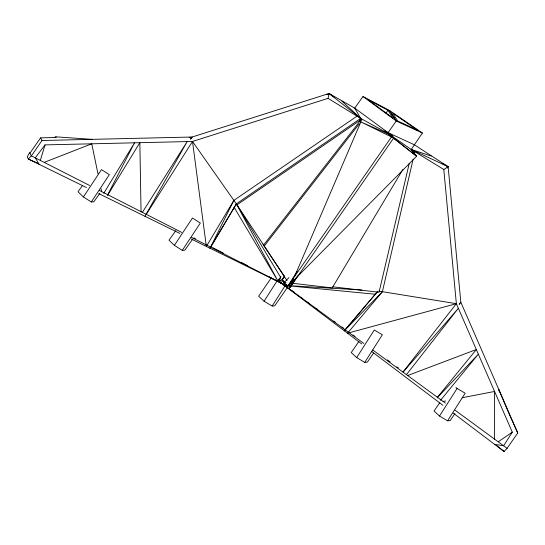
<?xml version="1.0" encoding="UTF-8"?>
<svg xmlns="http://www.w3.org/2000/svg" width="545" height="545" viewBox="0 0 545 545"><rect width="100%" height="100%" fill="white"/><g stroke="black" fill="none" stroke-linecap="round" stroke-linejoin="round"><path stroke-width="0.82" d="M39.145 164.345L35.275 157.784L45.024 144.895L192.501 141.462L328.076 98.359L329.064 93.488L354.734 108.108L392.196 135.698L393.654 138.055L289.77 287.746L289.599 284.231M392.141 136.243L411.182 149.453L443.794 169.502L456.356 303.674L347.512 333.213L382.399 291.698L413.137 159.167M414.289 154.201L414.868 151.714M409.309 163.159L379.041 292.277L332.838 286.834M40.371 160.291L45.024 144.895M359.346 121.542L360.688 118.408L354.734 108.108L363.011 96.513L389.586 110.506L422.395 133.021L411.182 149.453L413.26 152.035M293.673 278.638L289.77 287.746L297.836 275.777M294.675 276.301L360.865 121.923L360.688 118.408L341.933 101.132M291.786 283.952L290.792 286.268L289.402 284.177M359.291 121.501L360.688 118.408L329.064 93.488L192.133 137.02L42.02 140.515L31.372 155.87L28.34 159.045L86.437 187.562M453.147 413.035L504.07 451.512L507.095 448.337L517.75 432.982L460.818 302.203L448.133 166.695L414.268 144.711L384.825 131.168L385.077 131.788L360.688 118.408L236.339 203.891L210.002 248.22L233.873 200.383L357.009 116.146M107.515 195.103L134.533 142.81L103.768 193.264M144.99 216.304L187.18 141.584L142.443 212.25M210.002 248.22L236.339 203.891L192.501 141.462L146.346 214.171M402.803 169.57L332.198 287.93L292.679 283.271M233.873 200.383L206.351 246.429L192.501 141.462M107.678 195.185L139.854 142.688L141.046 211.862M447.254 168.126L448.133 166.695L442.172 163.527M297.127 271.362L287.685 286.459L282.228 279.701L278.011 280.695L361.676 343.915M284.49 276.104L282.228 279.701L284.313 282.29L285.975 282.48M378.734 291.098L456.356 303.674L512.286 432.151L503.662 445.742L494.567 444.332M287.699 287.004L274.755 305.793L272.159 306.038L264.1 301.249L277.187 280.723M272.159 306.038L285.246 285.512M356.696 357.595L374.286 329.991L382.345 334.78L364.748 362.384L356.696 357.595L351.232 352.56L358.903 341.429M454.952 413.621L450.156 420.583L447.561 420.822L439.508 416.033L457.098 388.435L455.893 387.461M447.561 420.822L465.157 393.224L457.098 388.435M83.412 196.956L101.472 169.631L109.354 174.645L91.301 201.97L83.412 196.956L78.01 191.792L82.438 185.6M174.393 245.352L192.446 218.034L200.335 223.048L182.275 250.366L174.393 245.352L168.984 240.195L175.872 230.555M271.103 278.12L258.637 296.214L264.1 301.249M284.654 276.199L282.228 279.701L284.674 276.267M373.577 353.092L367.344 362.139L364.748 362.384M439.795 402.653L434.045 411.005L439.508 416.033M29.914 153.213L40.568 137.858L56.169 137.497L55.801 136.829L54.323 137.647M390.131 134.847L384.825 131.168L391.562 136.768L287.685 286.459L416.632 156.211L411.182 149.453L431.238 156.034M382.399 291.698L344.297 330.781L377.542 291.643M386.058 112.992L387.972 110.247L368.147 99.803L393.013 118.122L387.972 110.247M388.067 132.66L396.256 120.997L389.437 110.431L396.338 121.038L422.395 133.021M190.675 139.091L192.133 137.02L190.573 139.009M99.687 193.564L93.788 201.82L91.301 201.97M192.63 239.207L184.762 250.223L182.275 250.366M459.319 304.26L460.818 302.203L459.21 304.185M363.842 343.473L278.011 280.695L280.995 276.628M263.562 245.08L360.763 120.104M287.072 280.661L264.161 246.102L359.271 123.81M403.041 371.976L456.356 303.674M406.481 374.579L458.372 308.307L403.137 372.078M437.608 397.026L476.323 349.536L407.292 375.682M440.489 400.309L478.34 354.175L437.192 397.816M344.297 330.781L377.46 291.623M327.906 94.701L329.064 93.488L333.806 96.928M284.313 282.29L288.932 277.616M294.545 292.672L278.011 280.695L280.43 278.304M360.586 119.914L236.932 204.906L236.339 203.891L284.66 276.778M498.655 441.518L512.286 432.151M443.794 169.502L448.133 166.695L411.182 149.453M326.959 94.653L329.064 93.488M44.642 162.199L91.744 143.805L97.964 173.78M191.2 238.989L285.376 285.226L286.786 284.892M443.044 401.454L445.538 400.97M462.153 397.741L494.567 391.453L494.567 439.297M189.122 137.572L190.627 137.292M90.375 139.438L92.057 139.35L55.801 136.829M361.941 290.022L284.197 285.369L375.709 294.286M278.011 280.695L282.95 281.2L285.376 285.226L191.547 237.409M390.779 135.296L392.196 135.698L388.183 133.498M392.196 135.698L360.865 121.923L393.654 138.055M38.463 163.514L28.34 159.045L27.25 157.049L29.553 152.546L31.372 155.87L89.605 185.47M396.338 121.038L363.011 96.513M98.638 193.55L179.836 233.41M99.415 190.471L181.717 232.402M193.891 237.913L195.403 238.69M212.768 247.675L223.341 253.139M241.462 262.513L247.505 265.633M268.644 276.567L285.376 285.226M328.076 98.359L360.688 118.408L361.88 120.452M300.738 297.154L302.795 298.646M307.612 302.134L308.988 303.129M315.862 308.109L317.238 309.104M333.738 321.06L335.114 322.054M341.994 327.034L343.364 328.036M352.996 335.005L355.054 336.497M387.372 359.911L390.125 361.9M396.998 366.88L398.375 367.875M372.766 349.999L445.422 403.143M455.014 410.16L507.095 448.337M371.799 351.559L442.962 405.337M391.562 136.768L416.632 156.211L392.55 137.251M384.825 131.168L389.873 135.14M496.829 445.585L504.07 451.512L503.342 450.184M280.777 277.589L236.339 203.891L278.345 281.772L234.043 207.189M262.969 244.058L264.161 246.102M517.75 432.982L510.379 416.734M40.568 137.858L42.02 140.515M510.018 416.073L498.77 389.389L499.356 391.835M101.07 188.761L101.588 191.261M417.293 130.017L397.748 121.031L392.7 113.156L417.293 130.017"/></g></svg>
